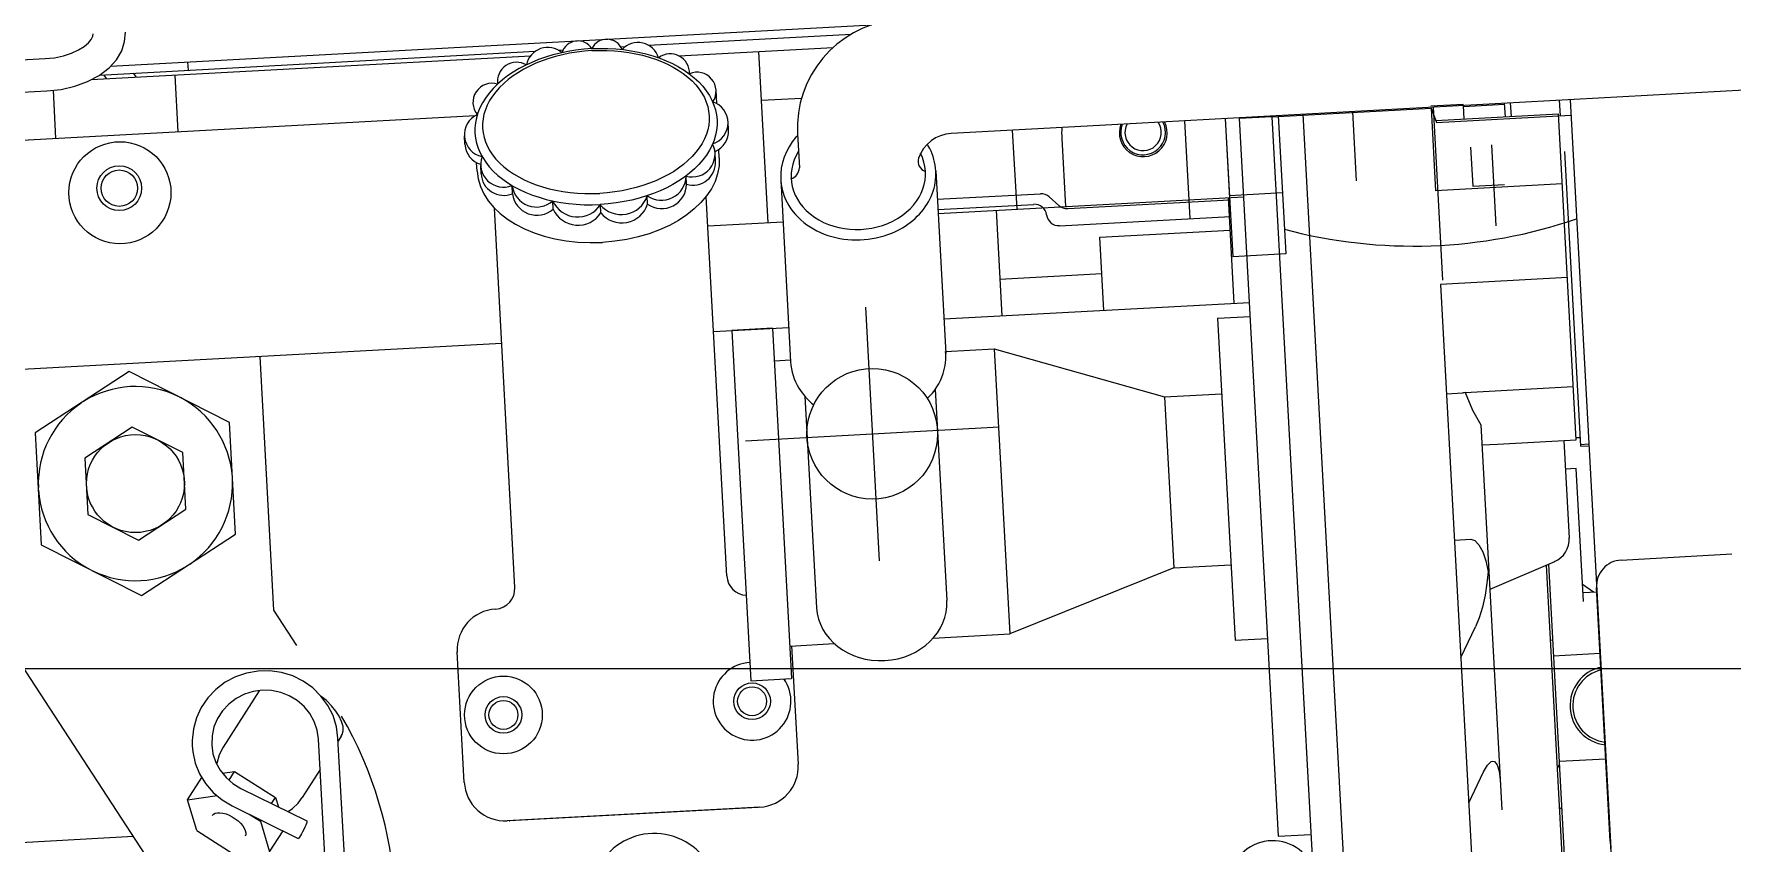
# Model space of a CAD drawing. Header units: millimetres. Extents: x 138823 to 235949, y -69097 to 9810.
# Drawn here: x 156760 to 157769, y 47 to 528 of the extents above; entities that cross this region are included whole.
import ezdxf

# ---------------------------------------------------------------- set-up
doc = ezdxf.new("R2010")
doc.units = ezdxf.units.MM
for name, color, linetype in [('0 CASCO', 7, 'Continuous'), ('18 MOTORES E GERADORES', 14, 'Continuous'), ('Linha dagua', 151, 'Continuous')]:
    doc.layers.add(name, color=color, linetype=linetype)

msp = doc.modelspace()

# ---------------------------------------------------------------- linework, layer by layer
at = {"layer": '0 CASCO'}
msp.add_spline([(200903.2, 1388.3), (200899, 1107.7), (200869.8, 809.7), (200792.3, 479.5), (200650.1, 113.1), (200426.6, -294.3), (200098.8, -759.1), (199886.5, -1014.8), (199629.9, -1266.9), (199317.3, -1492.5), (198936.4, -1669), (198603.2, -1758), (198122.9, -1826.9), (197644.6, -1855.2), (197215, -1861.1), (193504.3, -1861.6), (153022.7, -1861.6), (151653.4, -1855.4), (150238.2, -1811.8), (149511.9, -1764.3), (148788.8, -1693.4), (148087.5, -1594.3), (147426.5, -1462.3), (146966.3, -1340.5), (146394.1, -1158.3), (145468.1, -835.6), (144958.3, -679.5), (144194, -504.4), (143676.8, -421.7), (143147.2, -361.7), (142042.9, -292.9), (140903.2, -261.7)], degree=3, dxfattribs=at)
at = {"layer": '18 MOTORES E GERADORES', "lineweight": 0, "ltscale": 10}
for p, q in [((156805.9, 508.7), (157258.1, 533.3)), ((157125.4, 521.2), (157245.9, 527.8)), ((156794.4, 500.8), (157055.5, 515)), ((156799.4, 503.5), (157058.2, 517.6)), ((157071.8, 518.3), (157074.7, 518.5)), ((157091.7, 519.4), (157091.9, 519.4)), ((157108.9, 520.3), (157111.8, 520.5)), ((157143.5, 514.9), (157235.2, 519.9)), ((157196.5, 415.8), (157191, 517.5)), ((156717.7, 510.6), (156767.1, 513.3)), ((156821.4, 502.2), (156819.6, 504.6)), ((156852.2, 506.3), (156851.8, 511.2)), ((156771.8, 494.5), (156773.3, 465.8)), ((156803.8, 501.3), (156802, 503.6)), ((156844.1, 503.5), (156845.9, 469.7)), ((157165.5, 494.5), (157165.9, 486.6)), ((157924.4, 502.5), (157400.8, 474)), ((156729.6, 492), (156768.1, 494.1)), ((157192.6, 488.5), (157216.4, 489.8)), ((157609.6, 486.1), (157590.2, 485)), ((157591.5, 484.4), (157597.1, 381.6)), ((157609.6, 484.9), (157633.9, 486.2)), ((157610.1, 477.4), (157609.6, 485.3)), ((157633.8, 486.7), (157634.3, 478.7)), ((157638.1, 478.9), (157637.6, 486.9)), ((157667.2, 479.3), (157666.7, 488.5)), ((156721.5, 463), (157022.6, 479.4)), ((157173, 470.9), (157172.7, 475.8)), ((157443.9, 476.3), (157447, 418.2)), ((157468.1, 477.6), (157472.6, 395.5)), ((157468.1, 477.6), (157471.2, 419.5)), ((157476.4, 477.9), (157495.8, 478.9)), ((157479.6, 478), (157479.6, 478.3)), ((157495.8, 478.7), (157590.3, 483.8)), ((157495.8, 478.9), (157495.8, 479.1)), ((157499.5, 479.4), (157504, 397.2)), ((157543.7, 481.8), (157545.9, 440.7)), ((157590.3, 483.8), (157593.6, 475.3)), ((157590.3, 483.8), (157593, 434.8)), ((157593.2, 476.4), (157666, 480.4)), ((157593.6, 475.3), (157673.4, 479.6)), ((157016.4, 462.4), (157016.1, 467.3)), ((157214, 468.5), (157215.1, 448.3)), ((157400.8, 474), (157305.3, 468.8)), ((157341.6, 470.8), (157344.2, 423.9)), ((157371, 465.8), (157373.2, 425.5)), ((157165.3, 452.3), (157165, 457.2)), ((157167.5, 454.3), (157167.2, 459.3)), ((157613.8, 460.6), (157615.1, 437.4)), ((157626.3, 462.1), (157628.9, 413.9)), ((157023.7, 446.4), (157023.4, 451.4)), ((157026, 444.8), (157025.8, 449.7)), ((157044.6, 433), (157044.4, 437.9)), ((157148.1, 438.6), (157147.8, 443.5)), ((157668.2, 438.9), (157593, 434.8)), ((157615.1, 437.4), (157633.9, 438.4)), ((157068.9, 423.8), (157068.7, 428.7)), ((157097.1, 421.7), (157096.9, 426.6)), ((157124.9, 426.8), (157124.7, 431.8)), ((157297, 429.7), (157358.3, 433)), ((157297.4, 423.6), (157354.3, 426.7)), ((157297.5, 421.3), (157479, 431.2)), ((157363.5, 431.2), (157369.2, 426)), ((157374.5, 424.2), (157470.7, 429.4)), ((157502, 433.5), (157470.6, 431.8)), ((157160.7, 413.9), (157205.4, 416.3)), ((157369.6, 414), (157471.2, 419.5)), ((157206, 404.3), (157206, 404.3)), ((157393.6, 407.1), (157471, 411.3)), ((157504, 397.2), (157472.6, 395.5)), ((157334.2, 382.3), (157394.7, 385.6)), ((157671.3, 383.2), (157596, 379.1))]:
    msp.add_line(p, q, dxfattribs=at)
at = {"layer": '18 MOTORES E GERADORES', "lineweight": 0}
for p, q in [((157672.9, 488.8), (157697.1, 44)), ((157476.4, 477.9), (157499.6, 51.4)), ((157495.8, 478.7), (157520.1, 31.9)), ((157539.3, 20.5), (157514.3, 480.2)), ((157676.5, 286.8), (157666, 480.4)), ((157669.6, 458), (157679.1, 283)), ((157296.1, 446.6), (157302, 338)), ((157204, 441.5), (157209.9, 333.1)), ((157046.1, 199.1), (157033.9, 424.5)), ((157172, 205.9), (157159.7, 431.4)), ((157473.4, 367.9), (157470, 430.7)), ((157332, 423.2), (157335.4, 360.4)), ((157395.9, 363.7), (157393.6, 407.1)), ((157596, 379.1), (157614.6, 37)), ((157254.3, 365.7), (157262.5, 215)), ((157300.9, 358.6), (157482.4, 368.4)), ((157164.1, 351.1), (157208.8, 353.5)), ((157164.1, 351.1), (157208.8, 353.5)), ((157199.2, 353.1), (157175, 351.8)), ((157199.2, 353.1), (157210.5, 145)), ((157463.5, 359), (157482.8, 360.1)), ((157463.5, 359), (157473.9, 167.8)), ((156716.7, 326.8), (157038.2, 344.3)), ((157175, 351.8), (157186.3, 143.7)), ((156894.5, 336.4), (156902.7, 185.6)), ((157200.3, 333.8), (157209.8, 334.3)), ((157301.9, 339.3), (157330.9, 340.9)), ((157330.9, 340.9), (157340.2, 171.5)), ((157330.9, 340.9), (157432, 312.4)), ((156817, 327.4), (156761.2, 290.9)), ((156876.5, 297.2), (156817, 327.4)), ((157295.8, 316.9), (157302.7, 191.3)), ((157432, 312.4), (157465.9, 314.2)), ((157599.5, 314.2), (157609.2, 314.7)), ((157610.5, 315), (157674.8, 318.5)), ((157218.4, 312.7), (157225.2, 187.1)), ((157432, 312.4), (157437.6, 210.7)), ((156818.8, 294.4), (156790.7, 276)), ((156848.8, 279.2), (156818.8, 294.4)), ((156880.1, 230.7), (156876.5, 297.2)), ((157183.1, 286.3), (157333.8, 294.5)), ((157619.9, 295.8), (157632.4, 67.1)), ((156761.2, 290.9), (156764.8, 224.4)), ((157620.6, 283.8), (157629.9, 284.2)), ((157629.9, 284.2), (157676.5, 286.8)), ((157669.2, 286.4), (157672.4, 228.5)), ((157678.9, 288.1), (157676.4, 288)), ((157679.1, 284.1), (157684, 284.4)), ((157679.1, 283), (157684.1, 283.2)), ((156790.7, 276), (156792.5, 242.5)), ((156850.6, 245.6), (156848.8, 279.2)), ((157676.5, 269.8), (157670.2, 269.4)), ((157680.8, 190.7), (157676.5, 269.8)), ((156792.5, 242.5), (156822.5, 227.3)), ((156822.5, 227.3), (156850.6, 245.6)), ((156764.8, 224.4), (156824.3, 194.3)), ((156824.3, 194.3), (156880.1, 230.7)), ((157604.2, 227.3), (157613.9, 227.8)), ((157437.6, 210.7), (157471.4, 212.6)), ((157622.8, 214.9), (157624.2, 208.6)), ((157663.6, 214.4), (157625.3, 198)), ((157658.7, 212.3), (157676.5, -115)), ((157681.4, -177.8), (157660.2, 212.9)), ((157703.3, 215.4), (157769.1, 219)), ((157437.6, 210.7), (157340.2, 171.5)), ((157624.2, 208.6), (157624.7, 209.2)), ((157686.8, 196.3), (157680.3, 200.8)), ((157688.8, 196.4), (157680.5, 196)), ((157696.8, 48.5), (157688.6, 199.1)), ((156902.7, 185.6), (156916.3, 164.6)), ((157034.7, 186.3), (157034.7, 186.3)), ((156829.5, 35.9), (156735.1, 180.6)), ((157608, 157.5), (157616.8, 175.8)), ((157209.5, 164.3), (157235.7, 165.8)), ((157214.5, 94.1), (157210.7, 164.4)), ((157294.5, 169), (157340.2, 171.5)), ((157473.9, 167.8), (157493.2, 168.9)), ((157662.6, 167.8), (157661.1, 167.7)), ((157016, 83.3), (157011.8, 160.8)), ((157663.1, 158.6), (157690.8, 160.1)), ((157186.3, 143.7), (157210.5, 145)), ((156894.2, 137.8), (156872.8, 104.3)), ((156935.9, -10.3), (156929.4, 109.1)), ((156947.5, -9.6), (156941, 109.7)), ((156943, 110.7), (156941.1, 107.8)), ((156930.4, 91), (156919.8, 74.4)), ((157666.5, 93.7), (157665.3, 91.6)), ((157666.6, 94.1), (157666.5, 93.7)), ((157694.2, 97.2), (157666.6, 95.7)), ((156851.7, 73), (156860.2, 86.3)), ((156872.4, 88.8), (156879.6, 89.9)), ((156876.3, 84.7), (156879.6, 89.9)), ((156879.6, 89.9), (156903.9, 74.4)), ((157612.7, 71.2), (157621.5, 89.6)), ((156851.7, 73), (156869.2, 75.5)), ((156857.2, 54.7), (156851.7, 73)), ((156883.3, 79.8), (156922.5, 60.5)), ((156901.6, 70.8), (156903.9, 74.4)), ((156903.9, 74.4), (156905.6, 68.9)), ((156878.1, 69.4), (156917.4, 50.1)), ((156888.3, 64.4), (156894.9, 60.3)), ((156894.9, 60.3), (156895.4, 61)), ((156922.5, 60.5), (156922.6, 60.4)), ((157191.6, 68.6), (157041.5, 60.5)), ((157190.6, 68.5), (157042.7, 60.5)), ((157190.6, 68.5), (157042.7, 60.5)), ((157667.9, 67.7), (157666.6, 68.2)), ((156752.6, 47.7), (156819.5, 51.3)), ((156857.2, 54.7), (156881.5, 39.2)), ((156894.9, 60.3), (156900.3, 42)), ((156900.3, 42), (156908.4, 54.6)), ((157499.6, 51.4), (157519, 52.4)), ((157696.8, 48.5), (157733.3, -622.1))]:
    msp.add_line(p, q, dxfattribs=at)
at = {"layer": '18 MOTORES E GERADORES', "lineweight": 0, "ltscale": 10}
for points in [[(156767.1, 513.3), (156772.6, 513.8), (156777.9, 514.9), (156782.7, 516.5), (156786.9, 518.4), (156790.3, 520.4), (156792.8, 522.6), (156794.5, 524.7), (156795.3, 526.5), (156795.5, 527.9)], [(156768.1, 494.1), (156776.5, 495), (156784.7, 496.9), (156792.3, 499.7), (156799.2, 503.3), (156805, 507.7), (156809.4, 512.6), (156812.6, 517.9), (156814.3, 523.4), (156814.7, 528.9)]]:
    msp.add_lwpolyline(points, dxfattribs=at)
at = {"layer": '18 MOTORES E GERADORES', "lineweight": 0}
for points in [[(157610.5, 315), (157609.9, 314.8), (157609.2, 314.7)], [(157610.5, 315), (157615, 304.4), (157619.9, 295.8)], [(157613.9, 227.8), (157616.4, 227), (157618.8, 224.4), (157621, 220.3), (157622.8, 214.9)], [(157624.2, 208.6), (157623.5, 201.7), (157622.4, 194.6), (157620.8, 187.5), (157618.9, 181.1), (157616.8, 175.8)], [(156941, 109.7), (156940.1, 116.4), (156938.1, 123), (156935, 129.1), (156930.9, 134.6), (156926, 139.5), (156920.4, 143.5), (156914.2, 146.6), (156907.5, 148.7), (156900.6, 149.6), (156893.6, 149.5), (156886.7, 148.3), (156880.1, 146), (156874, 142.8), (156868.5, 138.6), (156863.7, 133.6), (156859.8, 127.9), (156856.9, 121.7), (156855.1, 115.1), (156854.4, 108.3), (156854.4, 105)], [(156929.4, 109.1), (156928.7, 114.4), (156926.9, 119.5), (156924.3, 124.2), (156920.9, 128.4), (156916.8, 132), (156912.1, 134.8), (156907, 136.8), (156901.6, 137.9), (156896.1, 138.1), (156890.6, 137.3), (156885.4, 135.7), (156880.5, 133.2), (156876.1, 129.8), (156872.4, 125.9), (156869.4, 121.3), (156867.3, 116.3), (156866.2, 111), (156866, 105.6)], [(156943, 110.7), (156943.5, 111.7), (156944.1, 114), (156944, 116.6), (156943.2, 119.5), (156941.8, 122.6), (156939.8, 125.7), (156937.2, 128.8), (156934.2, 131.9), (156931.1, 134.4)], [(156854.4, 105), (156854.7, 101.5), (156856.2, 94.8), (156858.8, 88.5), (156862.4, 82.7), (156866.9, 77.4), (156872.2, 73), (156878.1, 69.4)], [(156866, 105.6), (156866.7, 100.3), (156868.5, 95.2), (156871.1, 90.5), (156874.5, 86.2), (156878.6, 82.7), (156883.3, 79.8)], [(156872.8, 104.3), (156870.5, 99.7), (156869, 94.6), (156868.9, 94.3)], [(157621.5, 89.6), (157623.8, 93.6), (157626.1, 95.7), (157627.1, 96)], [(157627.1, 96), (157628.1, 95.7), (157629.7, 93.8), (157630.8, 90.1), (157631.4, 84.9)], [(156911.4, 66), (156914, 67.8), (156917.3, 71), (156919.8, 74.4)], [(156866.3, 63.7), (156867, 64.5), (156868.1, 65), (156869.4, 65.3), (156870.9, 65.3), (156872.6, 65.1), (156874.5, 64.6), (156876.4, 63.8), (156878.2, 62.9), (156880, 61.7), (156881.7, 60.5), (156883.1, 59.1), (156884.4, 57.6), (156885.3, 56.2), (156885.9, 54.8), (156886.2, 53.4), (156886.2, 52.3), (156885.8, 51.3)], [(156922.6, 60.4), (156922.5, 59.9), (156922.3, 59), (156921.9, 58), (156921.3, 56.7), (156920.7, 55.4), (156920, 54), (156919.3, 52.8), (156918.7, 51.7), (156918.2, 50.8), (156917.7, 50.3), (156917.4, 50.1), (156917.4, 50.1)]]:
    msp.add_lwpolyline(points, dxfattribs=at)
at = {"layer": '18 MOTORES E GERADORES', "lineweight": 0, "ltscale": 10}
for centre, radius in [((156811.5, 433.6), 30.3), ((156811.1, 436.3), 13.3), ((156811.1, 436.3), 10.8)]:
    msp.add_circle(centre, radius, dxfattribs=at)
at = {"layer": '18 MOTORES E GERADORES', "lineweight": 0}
for centre, radius in [((157258.4, 290.4), 38.8), ((156820.7, 260.8), 29.1), ((157039.3, 123.4), 23.1), ((157187, 131.5), 10.9), ((157039.3, 123.4), 10.9), ((157039.3, 123.4), 8.6), ((157187, 131.5), 8.6)]:
    msp.add_circle(centre, radius, dxfattribs=at)
at = {"layer": '18 MOTORES E GERADORES', "lineweight": 0, "ltscale": 10}
for centre, radius, start, end in [((157278.5, 472), 64.6, 96.9347, 183.1154), ((157100.7, 514.9), 9.86, 22.83, 154.1006), ((157065.6, 507), 12.9, 49.1782, 168.683), ((157083.5, 513.9), 9.86, 32.1301, 163.4007), ((157119.2, 509.9), 12.9, 17.5478, 137.0525), ((157138.4, 504.7), 11.4, 357.6382, 127.0916), ((157047.1, 499.7), 11.4, 59.1391, 188.5925), ((157154.3, 493.9), 11.3, 326.2189, 113.4637), ((157032.5, 487.3), 11.3, 72.767, 220.0118), ((157159.5, 475.1), 13.2, 288.0811, 71.9744), ((157029.3, 468), 13.2, 114.2564, 258.1497), ((157419.4, 469.2), 14.2, 159.3744, 26.8563), ((157419.3, 469.4), 13.3, 158.4495, 27.7812), ((157419.3, 469.4), 10.8, 152.0648, 34.166), ((157159.8, 470.2), 13.2, 293.1503, 3.1154), ((157306.5, 447), 21.8, 93.1154, 161.116), ((157438.8, 469.5), 67.9, 177.5915, 183.1154), ((157029.6, 463.1), 13.2, 183.1154, 253.0804), ((157039.3, 450.4), 13.5, 159.6904, 292.2325), ((157151.5, 456.5), 13.5, 253.9983, 26.5403), ((157291.9, 452.3), 6.31, 163.3733, 252.7576), ((157039.5, 445.5), 13.5, 183.1154, 292.2325), ((157151.8, 451.6), 13.5, 253.9983, 3.1154), ((157208.1, 448.6), 7, 286.6174, 357.6216), ((157059, 439.8), 14.7, 187.3865, 311.1848), ((157133.1, 443.8), 14.7, 235.0459, 358.8442), ((157133.4, 438.9), 14.7, 235.0459, 358.8442), ((157059.2, 434.9), 14.7, 187.3865, 311.1848), ((157083.4, 435.4), 16.2, 204.6049, 326.7602), ((157083.6, 430.5), 16.2, 204.6049, 326.7602), ((157109.3, 436.8), 16.2, 219.4705, 341.6259), ((157109.6, 431.9), 16.2, 219.4705, 341.6259), ((157354.7, 419.5), 7.27, 7.1293, 93.1154), ((157358.7, 425.7), 7.27, 48.1154, 93.1154), ((157374.1, 431.4), 7.27, 228.1154, 273.1154), ((157369.2, 421.3), 7.27, 187.1293, 273.1154), ((157579.7, 700.8), 298.9, 255.1701, 288.9306)]:
    msp.add_arc(centre, radius, start, end, dxfattribs=at)
at = {"layer": '18 MOTORES E GERADORES', "lineweight": 0}
for centre, radius, start, end in [((156820.7, 260.8), 57.7, 63.9456, 122.2851), ((156820.7, 260.8), 57.7, 123.9456, 182.2851), ((156820.7, 260.8), 57.7, 3.9456, 62.2851), ((156820.7, 260.8), 57.7, 303.9456, 2.2851), ((156820.7, 260.8), 57.7, 183.9456, 242.2851), ((157657.9, 227.8), 14.5, 293.1154, 3.1154), ((156820.7, 260.8), 57.7, 243.9456, 302.2851), ((157704.1, 199.9), 15.5, 93.1163, 183.1163), ((157184.1, 206.6), 12.1, 183.1154, 267.4913), ((157034, 198.4), 12.1, 273.1154, 3.1154), ((157036, 162.1), 24.2, 93.1154, 183.1154), ((157187, 131.5), 23.1, 93.0552, 35.0076), ((157696.3, 128.9), 23.4, 102.5724, 263.6603), ((157696.3, 128.9), 21.8, 103.2549, 262.9778), ((156737.8, 3.5), 237.5, 3.1154, 30.1429), ((157190.3, 92.8), 24.2, 273.1154, 3.1154), ((157040.2, 84.7), 24.2, 183.1154, 273.1154), ((157041.7, 84.7), 24.2, 272.5675, 273.1154), ((157041.7, 84.7), 24.2, 272.5675, 273.1154), ((157128.9, 15.4), 37.6, 21.3217, 146.1899), ((157496.3, 22.7), 26, 23.9019, 178.4331)]:
    msp.add_arc(centre, radius, start, end, dxfattribs=at)
at = {"layer": '18 MOTORES E GERADORES', "lineweight": 0, "ltscale": 10}
for centre, major_axis, ratio, start_param, end_param in [((157094.3, 472.9), (71.9, 3.9), 0.643801, 1.570796, 4.712389), ((157094.2, 475.6), (67.3, 3.7), 0.63012, 1.570796, 4.712389), ((157250.1, 444.1), (-39.9, -2.2), 0.809017, 5.76087, 9.768516), ((157095.6, 450.4), (71.9, 3.9), 0.643801, 3.141593, 4.712389)]:
    msp.add_ellipse(centre, major_axis=major_axis, ratio=ratio, start_param=start_param, end_param=end_param, dxfattribs=at)
at = {"layer": '18 MOTORES E GERADORES', "lineweight": 0, "ltscale": 10, "extrusion": (0, 0, -1)}
for centre, major_axis, ratio, start_param in [((157094.3, 472.9), (-71.9, -3.9), 0.643801, 1.570796), ((157094.2, 475.6), (-67.3, -3.7), 0.63012, 1.570796), ((157095.6, 450.4), (-71.9, -3.9), 0.643801, 3.141593)]:
    msp.add_ellipse(centre, major_axis=major_axis, ratio=ratio, start_param=start_param, end_param=4.712389, dxfattribs=at)
at = {"layer": '18 MOTORES E GERADORES', "lineweight": 0}
msp.add_ellipse((157264, 189.2), major_axis=(38.7, 2.1), ratio=0.866025, start_param=3.141593, end_param=6.283185, dxfattribs=at)
at = {"layer": '18 MOTORES E GERADORES', "lineweight": 0, "ltscale": 10}
msp.add_open_spline([(157214.1, 467.6), (157213.7, 467.2), (157213.4, 466.9), (157206.9, 459.4), (157203.5, 450.5), (157204, 441.5), (157204.3, 436.1), (157206, 430.7), (157215, 415.9), (157226.4, 408.8), (157251.7, 404.1), (157265.5, 406.4), (157285, 417.9), (157291.7, 425.7), (157297.5, 443.4), (157296.4, 453.3), (157291.5, 461.8), (157291.3, 462.1), (157291.1, 462.4)], degree=3, knots=[5.57664, 5.57664, 5.57664, 5.57664, 5.613366, 5.613366, 6.283185, 6.283185, 6.283185, 6.694217, 6.694217, 7.560396, 7.560396, 8.426575, 8.426575, 9.12057, 9.12057, 9.814565, 9.814565, 9.843748, 9.843748, 9.843748, 9.843748], dxfattribs=at)
at = {"layer": '18 MOTORES E GERADORES', "lineweight": 0}
for points, knots in [([(157209.9, 334.3), (157209.9, 333.9), (157209.9, 333.5), (157209.9, 333.1), (157210.2, 327.7), (157211.9, 322.3), (157217.1, 313.8), (157220.1, 310.4), (157223.7, 307.6)], [6.2542713, 6.2542713, 6.2542713, 6.2542713, 6.2831853, 6.2831853, 6.2831853, 6.6942173, 6.6942173, 7.0184202, 7.0184202, 7.0184202, 7.0184202]), ([(157291.1, 311.3), (157295.4, 315.5), (157298.7, 320.6), (157301.9, 330.4), (157302.3, 334.9), (157301.9, 339.3)], [8.6896937, 8.6896937, 8.6896937, 8.6896937, 9.12057, 9.12057, 9.4538031, 9.4538031, 9.4538031, 9.4538031])]:
    msp.add_open_spline(points, degree=3, knots=knots, dxfattribs=at)
at = {"layer": 'Linha dagua'}
msp.add_line((200667.3, 150.7), (140903.4, 150.7), dxfattribs=at)

doc.saveas('drawing.dxf')
